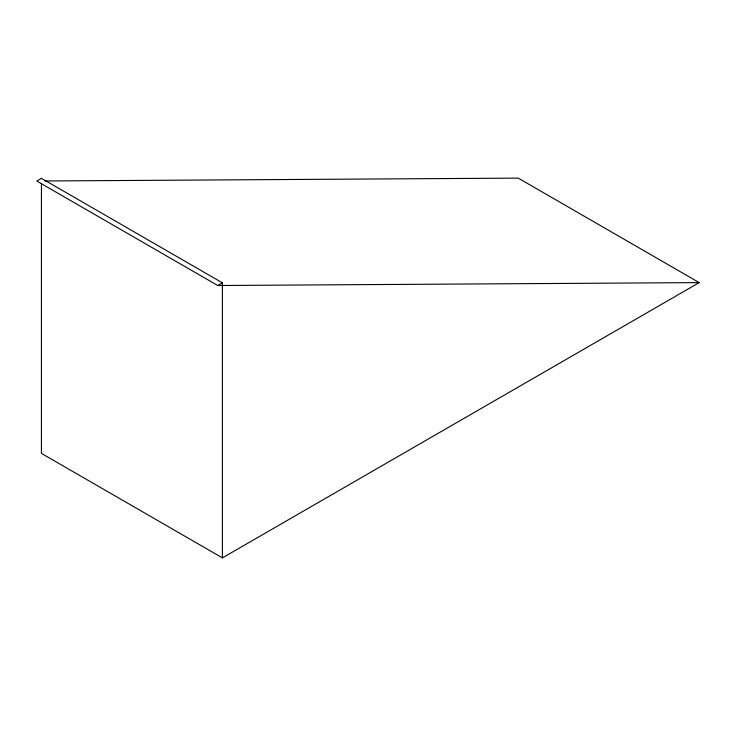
<?xml version="1.0" encoding="UTF-8"?>
<svg xmlns="http://www.w3.org/2000/svg" width="736" height="736" viewBox="0 0 736 736"><rect width="100%" height="100%" fill="white"/><g stroke="black" fill="none" stroke-linecap="round" stroke-linejoin="round"><path stroke-width="1.1" d="M222.401 282.836L41.437 178.351L36.8 181.038L217.764 285.513L222.401 282.836L222.401 557.879L41.437 453.394L41.437 183.301M222.401 557.879L699.2 282.606L518.236 178.121L44.887 180.982M217.764 285.513L699.2 282.606"/></g></svg>
